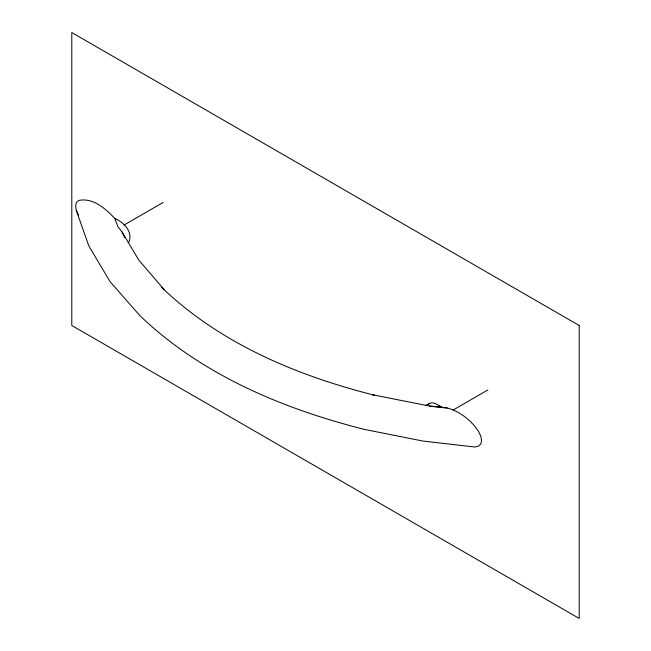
<?xml version="1.0" encoding="UTF-8"?>
<svg xmlns="http://www.w3.org/2000/svg" width="651" height="651" viewBox="0 0 651 651"><rect width="100%" height="100%" fill="white"/><g stroke="black" fill="none" stroke-linecap="round" stroke-linejoin="round"><path stroke-width="0.98" d="M128.906 242.026C133.203 232.049 123.682 221.926 114.845 218.524C105.812 208.816 92.8 197.286 78.559 200.508L76.265 202.713L75.606 206.123L76.265 210.297L88.471 244.988L90.204 248.251L110.06 281.631L139.737 315.483C201.493 374.724 282.534 408.738 364.503 429.424L422.922 441.061L474.921 447.025L478.575 446.098L480.861 443.892L481.528 440.483L480.861 436.308L478.575 431.45L474.921 426.307L470.16 421.23L464.611 416.567L458.662 412.636L452.714 409.699L447.172 407.965L427.504 405.654L372.738 394.799L374.154 395.141C296.693 375.594 220.111 343.451 161.749 287.473L164.223 289.687L138.842 260.164L122.03 231.935L117.937 226.768L114.845 218.524M428.22 404.58C432.362 399.909 438.359 405.646 442.281 407.575L447.172 407.965M124.016 225.043L163.132 202.461M453.104 410.024L487.868 389.949M425.754 405.5L429.644 403.278M429.554 406.175L442.281 407.575M439.181 405.785L442.411 407.542M122.03 231.935L124.772 237.664M76.265 210.297L78.559 215.155M579.203 325.5L71.797 32.55L71.797 325.5L579.203 618.45L579.203 325.5"/></g></svg>
